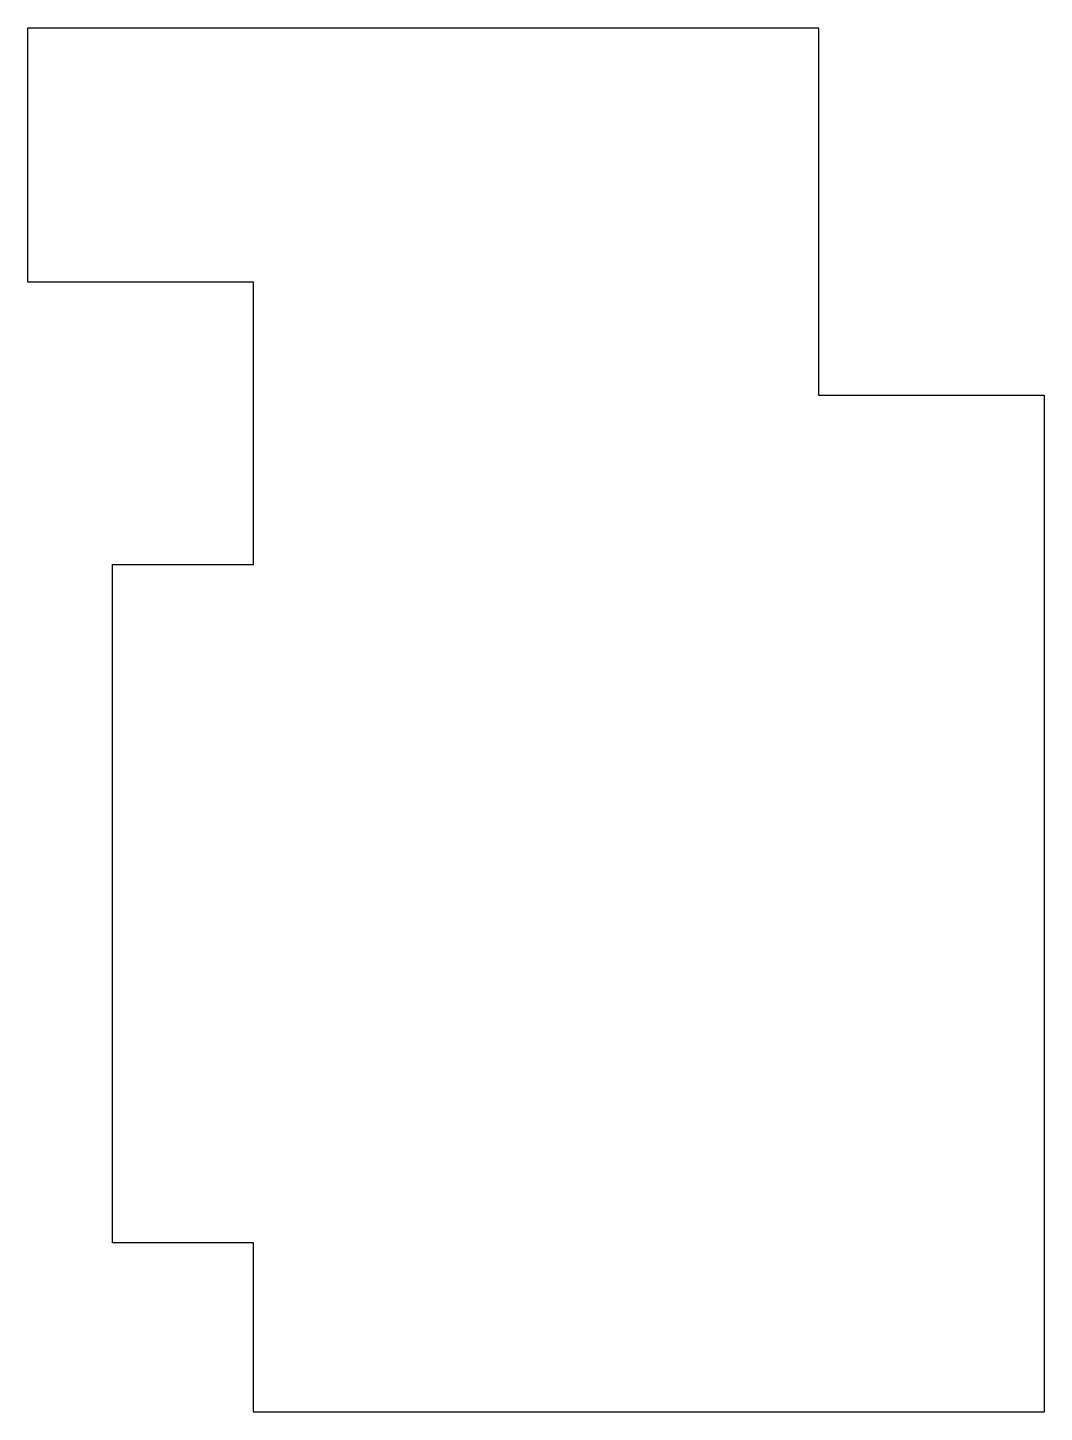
# Model space of a CAD drawing. Extents: x 0 to 18, y 0 to 24.5.
import ezdxf

# ---------------------------------------------------------------- set-up
doc = ezdxf.new("R2010")
doc.units = 0
doc.layers.get('0').update_dxf_attribs({"linetype": 'continuous'})

msp = doc.modelspace()

# ---------------------------------------------------------------- linework, layer by layer
at = {"color": 7}
msp.add_lwpolyline([(4, 20), (0, 20), (0, 24.5), (14, 24.5), (14, 18), (18, 18), (18, 0), (4, 0), (4, 3), (1.5, 3), (1.5, 15), (4, 15)], close=True, dxfattribs=at)

doc.saveas('drawing.dxf')
